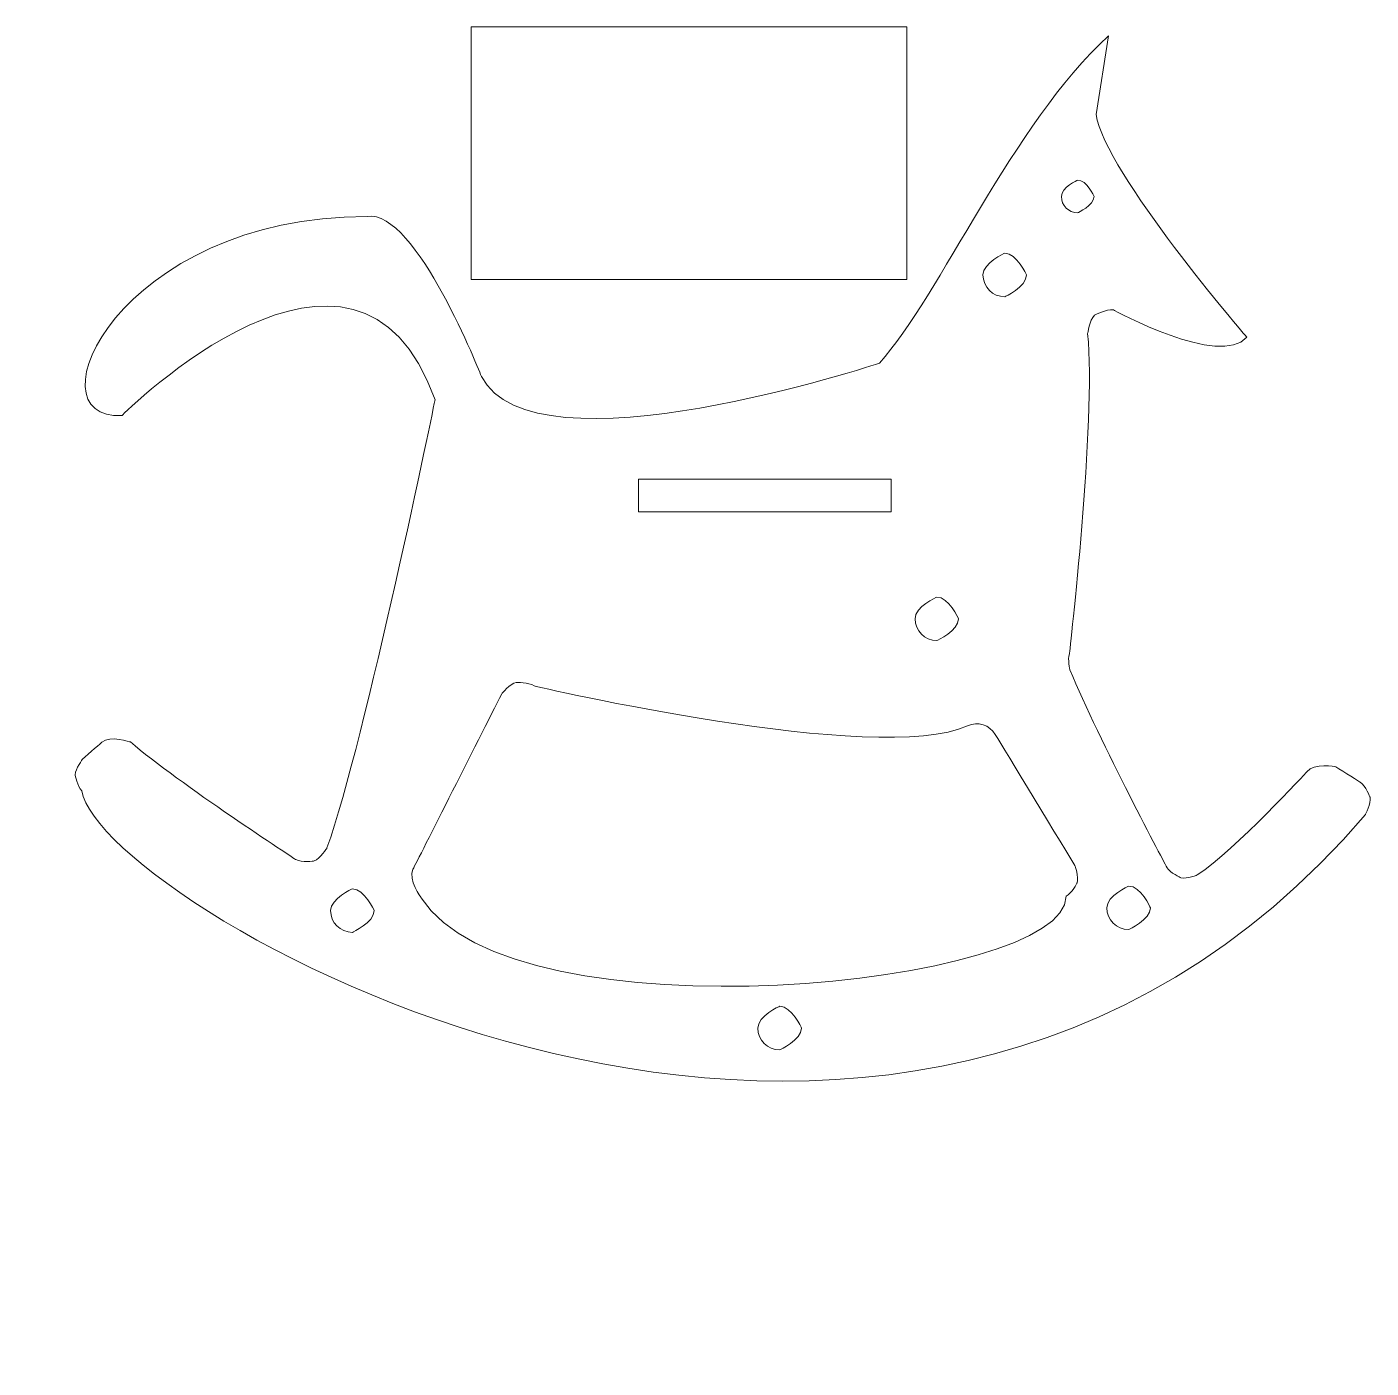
# Model space of a CAD drawing. Header units: millimetres. Extents: x -130 to -7, y -120 to 3.
import ezdxf

# ---------------------------------------------------------------- set-up
doc = ezdxf.new("R2010")
doc.units = ezdxf.units.MM
doc.header["$MEASUREMENT"] = 0
doc.layers.add('EBENE 1', color=7, linetype='Continuous')

msp = doc.modelspace()

# ---------------------------------------------------------------- linework, layer by layer
at = {"layer": 'EBENE 1', "color": 22, "lineweight": 5}
msp.add_lwpolyline([(-74.1728, -41.4392), (-50.9938, -41.4392), (-50.9938, -38.4392), (-74.1728, -38.4392), (-74.1728, -41.4392)], dxfattribs=at)
at = {"layer": 'EBENE 1', "color": 250, "lineweight": 5}
msp.add_open_spline([(-89.552, -20.0945), (-89.552, -20.0945), (-89.552, 3.0845), (-89.552, 3.0845), (-89.552, 3.0845), (-49.552, 3.0845), (-49.552, 3.0845), (-49.552, 3.0845), (-49.552, -20.0945), (-49.552, -20.0945), (-49.552, -20.0945), (-89.552, -20.0945), (-89.552, -20.0945)], degree=3, knots=[0, 0, 0, 0, 0.25, 0.25, 0.25, 0.5, 0.5, 0.5, 0.75, 0.75, 0.75, 1, 1, 1, 1], dxfattribs=at)
at = {"layer": 'EBENE 1', "lineweight": 5}
for points, knots in [([(-31.05, 2.2564), (-31.05, 2.2564), (-32.1916, -4.9439), (-32.1916, -4.9439), (-31.4267, -10.2509), (-18.3591, -25.3964), (-18.3591, -25.3964), (-20.7747, -28.2779), (-30.6019, -22.8954), (-30.6019, -22.8954), (-31.2422, -22.7748), (-32.325, -23.3881), (-32.325, -23.3881), (-32.805, -23.829), (-32.9616, -25.0636), (-32.9616, -25.0636), (-32.1534, -32.985), (-34.6346, -54.4758), (-34.6346, -54.4758), (-34.8151, -54.9682), (-34.6018, -55.9365), (-34.6018, -55.9365), (-31.8825, -62.4299), (-25.6907, -74.0751), (-25.6907, -74.0751), (-25.4037, -74.5706), (-24.4146, -75.0203), (-24.4146, -75.0203), (-23.8569, -75.1504), (-22.8519, -74.7375), (-22.8519, -74.7375), (-19.427, -72.4579), (-12.8403, -65.2874), (-12.8403, -65.2874), (-12.204, -64.4762), (-10.1967, -64.8319), (-10.1967, -64.8319), (-9.5016, -65.272), (-7.9454, -66.2574), (-7.9454, -66.2574), (-7.4435, -66.5753), (-7.0407, -67.6304), (-7.0407, -67.6304), (-6.9466, -68.2168), (-7.4697, -69.2173), (-7.4697, -69.2173), (-50.8176, -120.034), (-123.5448, -77.625), (-125.2847, -67.0513), (-125.6946, -66.647), (-125.8794, -65.5697), (-125.8794, -65.5697), (-125.8628, -64.9941), (-125.2004, -64.1248), (-125.2004, -64.1248), (-124.6267, -63.6207), (-123.4401, -62.578), (-123.4401, -62.578), (-122.6884, -61.9175), (-120.8223, -62.5586), (-120.8223, -62.5586), (-116.3836, -66.3437), (-105.6266, -73.3591), (-105.6266, -73.3591), (-105.0947, -73.6526), (-103.9519, -73.4784), (-103.9519, -73.4784), (-103.3839, -73.2633), (-102.7764, -72.2799), (-102.7764, -72.2799), (-99.2314, -62.338), (-92.8548, -31.1383), (-92.8548, -31.1383), (-100.0482, -10.9649), (-121.5868, -32.597), (-121.5868, -32.597), (-130.317, -33.0622), (-121.9431, -14.3168), (-99.0829, -14.3168), (-94.6118, -13.6025), (-88.6065, -28.9964), (-88.6065, -28.9964), (-83.8269, -38.3692), (-52.0785, -27.7862), (-52.0785, -27.7862), (-46.4554, -21.5481), (-39.9491, -5.906), (-31.05, 2.2564)], [0, 0, 0, 0, 0.03448276, 0.03448276, 0.03448276, 0.06896552, 0.06896552, 0.06896552, 0.10344828, 0.10344828, 0.10344828, 0.13793103, 0.13793103, 0.13793103, 0.17241379, 0.17241379, 0.17241379, 0.20689655, 0.20689655, 0.20689655, 0.24137931, 0.24137931, 0.24137931, 0.27586207, 0.27586207, 0.27586207, 0.31034483, 0.31034483, 0.31034483, 0.34482759, 0.34482759, 0.34482759, 0.37931034, 0.37931034, 0.37931034, 0.4137931, 0.4137931, 0.4137931, 0.44827586, 0.44827586, 0.44827586, 0.48275862, 0.48275862, 0.48275862, 0.51724138, 0.51724138, 0.51724138, 0.55172414, 0.55172414, 0.55172414, 0.5862069, 0.5862069, 0.5862069, 0.62068966, 0.62068966, 0.62068966, 0.65517241, 0.65517241, 0.65517241, 0.68965517, 0.68965517, 0.68965517, 0.72413793, 0.72413793, 0.72413793, 0.75862069, 0.75862069, 0.75862069, 0.79310345, 0.79310345, 0.79310345, 0.82758621, 0.82758621, 0.82758621, 0.86206897, 0.86206897, 0.86206897, 0.89655172, 0.89655172, 0.89655172, 0.93103448, 0.93103448, 0.93103448, 0.96551724, 0.96551724, 0.96551724, 1, 1, 1, 1]), ([(-43.9791, -61.0759), (-52.161, -64.8171), (-83.7732, -57.4071), (-83.7732, -57.4071), (-84.2644, -57.0534), (-85.4154, -57.0868), (-85.4154, -57.0868), (-86.0035, -57.2302), (-86.7262, -58.1266), (-86.7262, -58.1266), (-88.7875, -62.1991), (-94.8824, -74.2416), (-94.8824, -74.2416), (-95.3583, -75.1824), (-94.1187, -76.8643), (-94.1187, -76.8643), (-85.8514, -90.0831), (-34.9309, -85.0377), (-34.9309, -76.7225), (-34.4193, -76.4596), (-33.9211, -75.4877), (-33.9211, -75.4877), (-33.7643, -74.9339), (-34.1349, -73.9064), (-34.1349, -73.9064), (-35.9729, -70.8739), (-41.4377, -61.8576), (-41.4377, -61.8576), (-41.9665, -60.9854), (-43.0514, -60.652), (-43.9791, -61.0759)], [0, 0, 0, 0, 0.1, 0.1, 0.1, 0.2, 0.2, 0.2, 0.3, 0.3, 0.3, 0.4, 0.4, 0.4, 0.5, 0.5, 0.5, 0.6, 0.6, 0.6, 0.7, 0.7, 0.7, 0.8, 0.8, 0.8, 0.9, 0.9, 0.9, 1, 1, 1, 1])]:
    msp.add_open_spline(points, degree=3, knots=knots, dxfattribs=at)
at = {"layer": 'EBENE 1', "color": 22, "lineweight": 5}
for points in [[(-35.377, -12.4809), (-35.377, -11.6523), (-33.8769, -10.981), (-33.8769, -10.981), (-33.0486, -10.981), (-32.377, -12.481), (-32.377, -12.481), (-32.377, -13.3093), (-33.8769, -13.981), (-33.8769, -13.981), (-34.7053, -13.981), (-35.377, -13.3093), (-35.377, -12.4809)], [(-42.5693, -19.6861), (-42.5693, -18.5818), (-40.5693, -17.6864), (-40.5693, -17.6864), (-39.4645, -17.6862), (-38.5693, -19.6861), (-38.5693, -19.6861), (-38.5693, -20.7908), (-40.5693, -21.6864), (-40.5693, -21.6864), (-41.6734, -21.6864), (-42.5693, -20.7908), (-42.5693, -19.6861)], [(-48.8063, -51.2491), (-48.8063, -50.1448), (-46.8063, -49.2494), (-46.8063, -49.2494), (-45.7015, -49.2492), (-44.8063, -51.2491), (-44.8063, -51.2491), (-44.8063, -52.3538), (-46.8063, -53.2494), (-46.8063, -53.2494), (-47.9104, -53.2494), (-48.8063, -52.3538), (-48.8063, -51.2491)], [(-102.4416, -78.035), (-102.4416, -76.93), (-100.4418, -76.0348), (-100.4418, -76.0348), (-99.3371, -76.0348), (-98.4416, -78.035), (-98.4416, -78.035), (-98.4416, -79.1396), (-100.4418, -80.0348), (-100.4418, -80.0348), (-101.5465, -80.0348), (-102.4416, -79.1396), (-102.4416, -78.035)], [(-31.2005, -77.7801), (-31.2005, -76.6753), (-29.2003, -75.7803), (-29.2003, -75.7803), (-28.0959, -75.7803), (-27.2005, -77.7803), (-27.2005, -77.7803), (-27.2005, -78.8847), (-29.2003, -79.7803), (-29.2003, -79.7803), (-30.3049, -79.7803), (-31.2005, -78.8847), (-31.2005, -77.7801)], [(-63.2273, -88.8182), (-63.2273, -87.7138), (-61.2277, -86.8185), (-61.2277, -86.8185), (-60.1225, -86.8182), (-59.2273, -88.8182), (-59.2273, -88.8182), (-59.2273, -89.9228), (-61.2277, -90.8185), (-61.2277, -90.8185), (-62.3318, -90.8185), (-63.2273, -89.9228), (-63.2273, -88.8182)]]:
    msp.add_open_spline(points, degree=3, knots=[0, 0, 0, 0, 0.25, 0.25, 0.25, 0.5, 0.5, 0.5, 0.75, 0.75, 0.75, 1, 1, 1, 1], dxfattribs=at)

doc.saveas('drawing.dxf')
